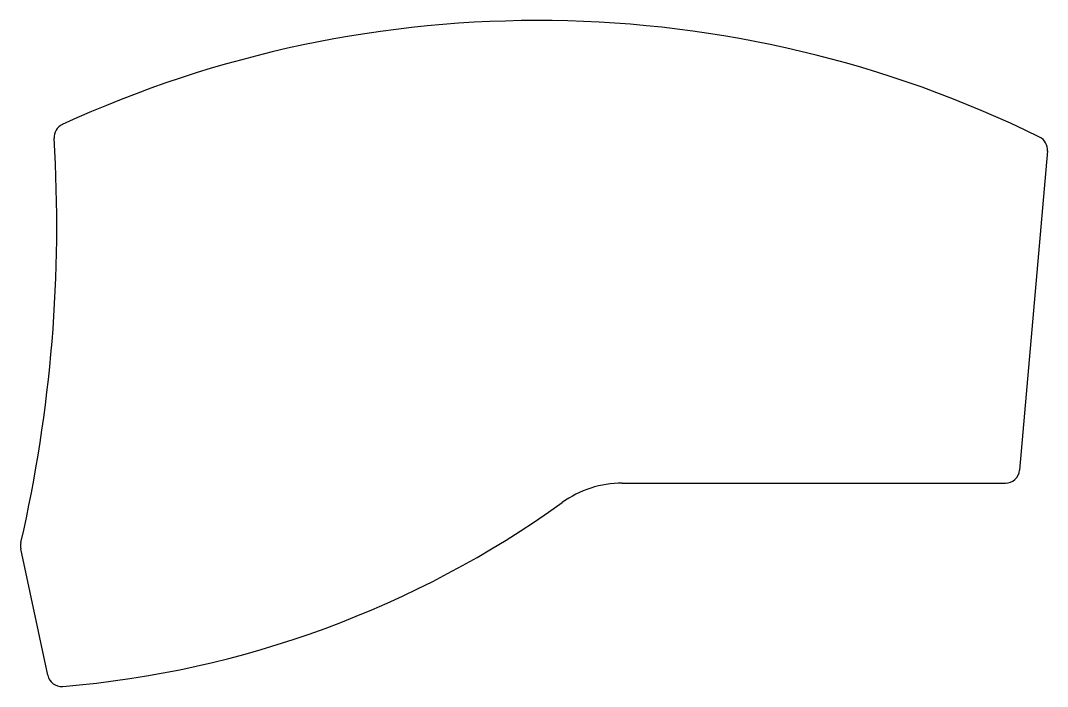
# Model space of a CAD drawing. Header units: millimetres. Extents: x 67 to 212, y -143 to -49.
import ezdxf

# ---------------------------------------------------------------- set-up
doc = ezdxf.new("R2010")
doc.units = ezdxf.units.MM

msp = doc.modelspace()

# ---------------------------------------------------------------- linework, layer by layer
for p, q in [((211.79, -67.47), (207.86, -112.42)), ((151.91, -114.25), (205.87, -114.25)), ((70.97, -141.29), (67.19, -123.49))]:
    msp.add_line(p, q)
for centre, radius, start, end in [((140, -209.6), 160.5, 63.8723, 114.6613), ((73.87, -65.56), 2, 114.6717, 183.5405), ((-127.25, -78), 199.5, 347.074, 363.5404), ((209.8, -67.3), 2, 355, 423.8723), ((205.87, -112.25), 2, 270, 355), ((151.91, -128.75), 14.5, 90, 125.6816), ((61.5, -2.85), 140.5, 274.7331, 305.6829), ((69.14, -123.07), 2, 167.074, 191.9895), ((72.93, -140.88), 2, 192.0105, 274.7226)]:
    msp.add_arc(centre, radius, start, end)

doc.saveas('drawing.dxf')
